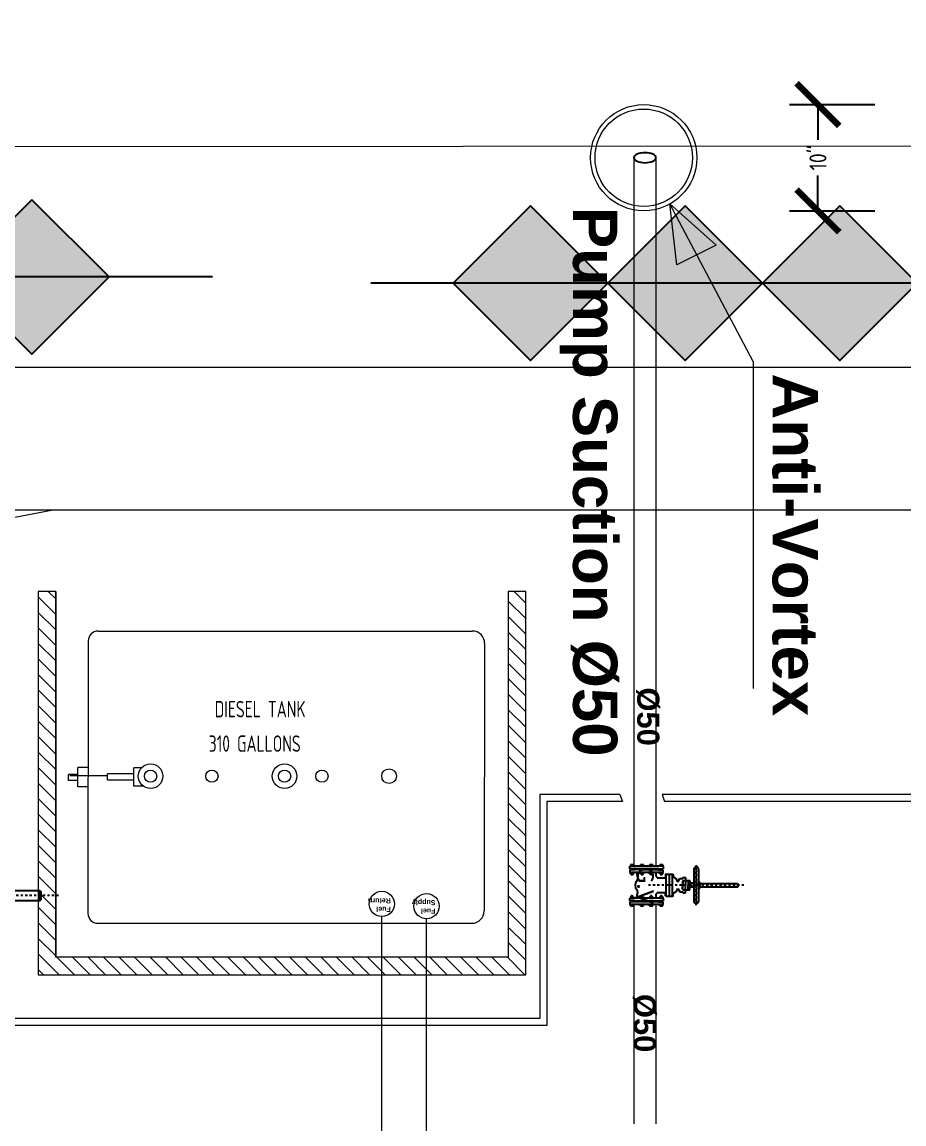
# Model space of a CAD drawing. Header units: inches. Extents: x -98933 to 1585249, y -3352739 to 192771.
# Drawn here: x 58100.76 to 58140.46, y 49978.83 to 50028.47 of the extents above; entities that cross this region are included whole.
import ezdxf

# ---------------------------------------------------------------- set-up
doc = ezdxf.new("R2010")
doc.units = ezdxf.units.IN
doc.header["$MEASUREMENT"] = 0
doc.header["$PDMODE"] = 35
for name, pattern in [('CENTER2', [1.125, 0.75, -0.125, 0.125, -0.125]), ('CENTERX2', [4, 2.5, -0.5, 0.5, -0.5]), ('DASHED', [0.75, 0.5, -0.25])]:
    doc.linetypes.add(name, pattern=pattern)
doc.layers.get('0').update_dxf_attribs({"lineweight": 0})
doc.layers.get('Defpoints').update_dxf_attribs({"lineweight": 0})
for name, color, linetype, lineweight in [('1.5 Rm', 1, 'Continuous', 5), ('Building', 193, 'Continuous', 0), ('Diamention', 30, 'Continuous', 0), ('DIMINSON', 30, 'Continuous', 5), ('Layer1', 134, 'Continuous', 0), ('SADSAD', 7, 'Continuous', 5), ('stair 2', 210, 'Continuous', 9), ('Text', 7, 'Continuous', 0), ('Text_Hightlight-02', 255, 'Continuous', 5), ('wall', 7, 'Continuous', 0)]:
    doc.layers.add(name, color=color, linetype=linetype, lineweight=lineweight)
for name, color, linetype in [('DIESEL_PUMP', 7, 'Continuous'), ('fire rated wall', 7, 'Continuous'), ('FIREFIGHTING', 241, 'Continuous'), ('flange', 33, 'Continuous'), ('OBJECT', 7, 'Continuous'), ('PUMP CETRE', 1, 'CENTERX2'), ('pump pipe', 241, 'Continuous')]:
    doc.layers.add(name, color=color, linetype=linetype)
doc.styles.add('REG', font='times.ttf')
doc.styles.add('ROMANS', font='archquik.shx', dxfattribs={"height": 1})
doc.styles.add('small', font='calibri.ttf', dxfattribs={"height": 4})
doc.styles.get("Standard").update_dxf_attribs({"font": 'arialbd.ttf', "height": 24})
doc.dimstyles.new('Dim-Pres', dxfattribs={"dimtxt": 5.5, "dimasz": 2, "dimexe": 1.5, "dimexo": 1.5, "dimgap": 1, "dimtad": 3, "dimdec": 0, "dimzin": 3, "dimdsep": 46, "dimlunit": 4, "dimtxsty": 'REG', "dimblk": 'point', "dimcen": 2, "dimclrd": 256, "dimclre": 256, "dimclrt": 7, "dimadec": 0, "dimazin": 0, "dimtfac": 0.75, "dimtdec": 0, "dimtmove": 1, "dimatfit": 3, "dimldrblk": 'point', "dimfxl": 0, "dimtolj": 1, "dimtzin": 0, "dimlwd": -1, "dimlwe": -1, "dimarcsym": 1})
doc.dimstyles.new('STANDARD$0', dxfattribs={"dimscale": 0, "dimtxt": 12, "dimasz": 3, "dimexe": 8, "dimexo": 4, "dimgap": 0, "dimtad": 0, "dimdec": 0, "dimzin": 0, "dimdsep": 46, "dimlunit": 4, "dimtxsty": 'ROMANS', "dimblk": 'ARCHTICK', "dimcen": 1, "dimadec": 0, "dimazin": 0, "dimtfac": 0.125, "dimtdec": 4, "dimtofl": 0, "dimtmove": 2, "dimatfit": 3, "dimfxl": 1, "dimfrac": 2, "dimtolj": 1, "dimtzin": 0, "dimarcsym": 0})

# ---------------------------------------------------------------- blocks, each defined once
blk = doc.blocks.new('_ArchTick')
at = {"color": 0, "linetype": 'ByBlock', "const_width": 0.15}
blk.add_lwpolyline([(-0.5, -0.5), (0.5, 0.5)], dxfattribs=at)
blk = doc.blocks.new('*D840')
at = {"layer": 'Defpoints', "color": 0}
for p in [(-221408.351, 148598.841), (-221396.093, 148598.841), (-221408.351, 148591.364)]:
    blk.add_point(p, dxfattribs=at)
at = {"layer": 'SADSAD', "color": 0, "lineweight": -2}
for p, q in [((-221398.093, 148598.841), (-221392.093, 148598.841)), ((-221396.093, 148598.841), (-221396.093, 148596.36)), ((-221396.093, 148591.364), (-221396.093, 148593.845)), ((-221398.093, 148591.364), (-221392.093, 148591.364))]:
    blk.add_line(p, q, dxfattribs=at)
at = {"layer": 'SADSAD', "color": 0, "lineweight": -2, "xscale": 3, "yscale": 3, "zscale": 3}
for p, rotation in [((-221396.093, 148598.841), 90), ((-221396.093, 148591.364), 270)]:
    blk.add_blockref('_ArchTick', p, dxfattribs=dict(at, rotation=rotation))
at = {"layer": 'SADSAD', "color": 30, "lineweight": 5, "insert": (-221396.093, 148595.103), "char_height": 1, "attachment_point": 5, "rotation": 90, "style": 'ROMANS'}
blk.add_mtext('\\A1;{\\H1.2x;10"}', dxfattribs=at)
blk = doc.blocks.new('Gate Valve')
at = {"color": 8, "linetype": 'DASHED', "ltscale": 25}
for p, q in [((19511.2, 12746.2, -133037224.9), (19511.2, 12749.7, -133037224.9)), ((19512.9, 12750.1, -133037224.9), (19523, 12750.1, -133037224.9)), ((19514.5, 12746.2, -133037224.9), (19514.5, 12749.7, -133037224.9)), ((19520.2, 12754.2, -133037224.9), (19520.2, 12758, -133037224.9)), ((19521.3, 12749.7, -133037224.9), (19521.3, 12746.2, -133037224.9)), ((19522.1, 12758.4, -133037224.9), (19533.3, 12758.4, -133037224.9)), ((19523.9, 12761.5, -133037224.9), (19531.5, 12761.5, -133037224.9)), ((19523.9, 12758.4, -133037224.9), (19523.9, 12761.5, -133037224.9)), ((19524, 12754.2, -133037224.9), (19524, 12758, -133037224.9)), ((19524.7, 12749.7, -133037224.9), (19524.7, 12746.2, -133037224.9)), ((19530.8, 12749.7, -133037224.9), (19530.8, 12746.2, -133037224.9)), ((19531.5, 12761.5, -133037224.9), (19531.5, 12758.4, -133037224.9)), ((19531.5, 12758, -133037224.9), (19531.5, 12754.2, -133037224.9)), ((19542.6, 12750.1, -133037224.9), (19532.5, 12750.1, -133037224.9)), ((19534.2, 12749.7, -133037224.9), (19534.2, 12746.2, -133037224.9)), ((19535.2, 12758, -133037224.9), (19535.2, 12754.2, -133037224.9)), ((19540.9, 12746.2, -133037224.9), (19540.9, 12749.7, -133037224.9)), ((19544.3, 12746.2, -133037224.9), (19544.3, 12749.7, -133037224.9)), ((19511.2, 12746.2, -133037224.9), (19524.7, 12746.2, -133037224.9)), ((19544.3, 12746.2, -133037224.9), (19530.8, 12746.2, -133037224.9)), ((19509.5, 12722.7, -133037224.9), (19509.5, 12718.9, -133037224.9)), ((19509.5, 12722.7, -133037224.9), (19524.5, 12722.7, -133037224.9)), ((19511.4, 12718.4, -133037224.9), (19522.6, 12718.4, -133037224.9)), ((19513.3, 12722.7, -133037224.9), (19513.3, 12718.9, -133037224.9)), ((19520.7, 12718.9, -133037224.9), (19520.7, 12722.7, -133037224.9)), ((19524.5, 12718.9, -133037224.9), (19524.5, 12722.7, -133037224.9)), ((19531, 12718.9, -133037224.9), (19531, 12722.7, -133037224.9)), ((19545.9, 12722.7, -133037224.9), (19531, 12722.7, -133037224.9)), ((19544.1, 12718.4, -133037224.9), (19532.8, 12718.4, -133037224.9)), ((19534.7, 12718.9, -133037224.9), (19534.7, 12722.7, -133037224.9)), ((19542.2, 12722.7, -133037224.9), (19542.2, 12718.9, -133037224.9)), ((19478.6, 12676.2, -133037224.9), (19478.6, 12680, -133037224.9)), ((19480.5, 12680.5, -133037224.9), (19491.7, 12680.5, -133037224.9)), ((19482.3, 12676.2, -133037224.9), (19482.3, 12680, -133037224.9)), ((19489.8, 12680, -133037224.9), (19489.8, 12676.2, -133037224.9)), ((19493.6, 12680, -133037224.9), (19493.6, 12676.2, -133037224.9)), ((19561.9, 12680, -133037224.9), (19561.9, 12676.2, -133037224.9)), ((19575, 12680.5, -133037224.9), (19563.8, 12680.5, -133037224.9)), ((19565.6, 12680, -133037224.9), (19565.6, 12676.2, -133037224.9)), ((19573.1, 12676.2, -133037224.9), (19573.1, 12680, -133037224.9)), ((19576.9, 12676.2, -133037224.9), (19576.9, 12680, -133037224.9)), ((19478.6, 12676.2, -133037224.9), (19493.6, 12676.2, -133037224.9)), ((19576.9, 12676.2, -133037224.9), (19561.9, 12676.2, -133037224.9)), ((19478.6, 12646.3, -133037224.9), (19493.6, 12646.3, -133037224.9)), ((19478.6, 12646.3, -133037224.9), (19478.6, 12642.5, -133037224.9)), ((19482.3, 12646.3, -133037224.9), (19482.3, 12642.5, -133037224.9)), ((19489.8, 12642.5, -133037224.9), (19489.8, 12646.3, -133037224.9)), ((19493.6, 12642.5, -133037224.9), (19493.6, 12646.3, -133037224.9)), ((19576.9, 12646.3, -133037224.9), (19561.9, 12646.3, -133037224.9)), ((19561.9, 12642.5, -133037224.9), (19561.9, 12646.3, -133037224.9)), ((19565.6, 12642.5, -133037224.9), (19565.6, 12646.3, -133037224.9)), ((19573.1, 12646.3, -133037224.9), (19573.1, 12642.5, -133037224.9)), ((19576.9, 12646.3, -133037224.9), (19576.9, 12642.5, -133037224.9)), ((19480.5, 12642, -133037224.9), (19491.7, 12642, -133037224.9)), ((19575, 12642, -133037224.9), (19563.8, 12642, -133037224.9))]:
    blk.add_line(p, q, dxfattribs=at)
for centre, radius, start, end in [((19512.9, 12746.6, -133037224.9), 3.53, 61.493, 118.507), ((19517.9, 12736.6, -133037224.9), 13.5, 75.5225, 104.4775), ((19522.1, 12754.5, -133037224.9), 3.92, 61.493, 118.507), ((19523, 12746.6, -133037224.9), 3.53, 61.493, 118.507), ((19527.7, 12743.5, -133037224.9), 15, 75.5225, 104.4775), ((19532.5, 12746.6, -133037224.9), 3.53, 61.493, 118.507), ((19533.3, 12754.5, -133037224.9), 3.92, 61.493, 118.507), ((19537.5, 12736.6, -133037224.9), 13.5, 75.5225, 104.4775), ((19542.6, 12746.6, -133037224.9), 3.53, 61.493, 118.507), ((19511.4, 12722.4, -133037224.9), 3.92, 241.493, 298.507), ((19517, 12733.4, -133037224.9), 15, 255.5225, 284.4775), ((19522.6, 12722.4, -133037224.9), 3.92, 241.493, 298.507), ((19532.8, 12722.4, -133037224.9), 3.92, 241.493, 298.507), ((19538.5, 12733.4, -133037224.9), 15, 255.5225, 284.4775), ((19544.1, 12722.4, -133037224.9), 3.92, 241.493, 298.507), ((19480.5, 12676.6, -133037224.9), 3.92, 61.493, 118.507), ((19486.1, 12665.5, -133037224.9), 15, 75.5225, 104.4775), ((19491.7, 12676.6, -133037224.9), 3.92, 61.493, 118.507), ((19563.8, 12676.6, -133037224.9), 3.92, 61.493, 118.507), ((19569.4, 12665.5, -133037224.9), 15, 75.5225, 104.4775), ((19575, 12676.6, -133037224.9), 3.92, 61.493, 118.507), ((19480.5, 12645.9, -133037224.9), 3.92, 241.493, 298.507), ((19486.1, 12657, -133037224.9), 15, 255.5225, 284.4775), ((19491.7, 12645.9, -133037224.9), 3.92, 241.493, 298.507), ((19563.8, 12645.9, -133037224.9), 3.92, 241.493, 298.507), ((19569.4, 12657, -133037224.9), 15, 255.5225, 284.4775), ((19575, 12645.9, -133037224.9), 3.92, 241.493, 298.507)]:
    blk.add_arc(centre, radius, start, end, dxfattribs=at)
at = {"layer": 'DIESEL_PUMP', "color": 201, "linetype": 'Continuous', "ltscale": 0.01}
for p, q in [((19519.7, 12967.8, -133037224.9), (19521.1, 12969.3, -133037224.9)), ((19519.7, 12967.8, -133037224.9), (19535.8, 12967.8, -133037224.9)), ((19519.7, 12799.1, -133037224.9), (19519.7, 12967.8, -133037224.9)), ((19521.1, 12969.3, -133037224.9), (19534.3, 12969.3, -133037224.9)), ((19535.8, 12967.8, -133037224.9), (19534.3, 12969.3, -133037224.9)), ((19535.8, 12967.8, -133037224.9), (19535.8, 12799.1, -133037224.9)), ((19515.7, 12797.1, -133037224.9), (19515.7, 12799.1, -133037224.9)), ((19515.7, 12799.1, -133037224.9), (19539.8, 12799.1, -133037224.9)), ((19535.8, 12799.1, -133037224.9), (19519.7, 12799.1, -133037224.9)), ((19539.8, 12799.1, -133037224.9), (19539.8, 12797.1, -133037224.9)), ((19453.6, 12793.1, -133037224.9), (19602.2, 12793.1, -133037224.9)), ((19510.6, 12796.6, -133037224.9), (19510.6, 12793.1, -133037224.9)), ((19520.7, 12793.1, -133037224.9), (19510.6, 12793.1, -133037224.9)), ((19520.7, 12797.1, -133037224.9), (19515.7, 12797.1, -133037224.9)), ((19539.8, 12797.1, -133037224.9), (19515.7, 12797.1, -133037224.9)), ((19534.8, 12797.1, -133037224.9), (19520.7, 12797.1, -133037224.9)), ((19520.7, 12796.6, -133037224.9), (19520.7, 12793.1, -133037224.9)), ((19534.8, 12793.1, -133037224.9), (19520.7, 12793.1, -133037224.9)), ((19539.8, 12797.1, -133037224.9), (19534.8, 12797.1, -133037224.9)), ((19534.8, 12793.1, -133037224.9), (19534.8, 12796.6, -133037224.9)), ((19534.8, 12793.1, -133037224.9), (19544.8, 12793.1, -133037224.9)), ((19544.8, 12793.1, -133037224.9), (19544.8, 12796.6, -133037224.9)), ((19453.6, 12772.1, -133037224.9), (19602.2, 12772.1, -133037224.9)), ((19518.5, 12772.1, -133037224.9), (19518.5, 12754.2, -133037224.9)), ((19537, 12772.1, -133037224.9), (19537, 12754.2, -133037224.9)), ((19506.4, 12733.4, -133037224.9), (19506.4, 12754.2, -133037224.9)), ((19506.4, 12754.2, -133037224.9), (19527.7, 12754.2, -133037224.9)), ((19520.2, 12754.2, -133037224.9), (19535.2, 12754.2, -133037224.9)), ((19549.1, 12754.2, -133037224.9), (19527.7, 12754.2, -133037224.9)), ((19549.1, 12733.4, -133037224.9), (19549.1, 12754.2, -133037224.9)), ((19493, 12733.4, -133037224.9), (19506.9, 12733.4, -133037224.9)), ((19493, 12721.6, -133037224.9), (19493, 12733.4, -133037224.9)), ((19506.9, 12746.2, -133037224.9), (19527.7, 12746.2, -133037224.9)), ((19506.9, 12722.7, -133037224.9), (19506.9, 12746.2, -133037224.9)), ((19506.9, 12746.2, -133037224.9), (19527.7, 12746.2, -133037224.9)), ((19506.9, 12746.2, -133037224.9), (19527.7, 12746.2, -133037224.9)), ((19506.9, 12734.5, -133037224.9), (19527.7, 12734.5, -133037224.9)), ((19506.9, 12734.5, -133037224.9), (19527.7, 12734.5, -133037224.9)), ((19506.9, 12734.5, -133037224.9), (19527.7, 12734.5, -133037224.9)), ((19506.9, 12734.5, -133037224.9), (19527.7, 12734.5, -133037224.9)), ((19548.6, 12746.2, -133037224.9), (19527.7, 12746.2, -133037224.9)), ((19548.6, 12734.5, -133037224.9), (19527.7, 12734.5, -133037224.9)), ((19548.6, 12734.5, -133037224.9), (19527.7, 12734.5, -133037224.9)), ((19548.6, 12722.7, -133037224.9), (19548.6, 12746.2, -133037224.9)), ((19562.5, 12733.4, -133037224.9), (19548.6, 12733.4, -133037224.9)), ((19562.5, 12721.6, -133037224.9), (19562.5, 12733.4, -133037224.9)), ((19497.3, 12721.6, -133037224.9), (19493, 12721.6, -133037224.9)), ((19497.3, 12708.8, -133037224.9), (19497.3, 12721.6, -133037224.9)), ((19506.9, 12722.7, -133037224.9), (19527.7, 12722.7, -133037224.9)), ((19506.9, 12722.7, -133037224.9), (19527.7, 12722.7, -133037224.9)), ((19548.6, 12722.7, -133037224.9), (19527.7, 12722.7, -133037224.9)), ((19558.2, 12721.6, -133037224.9), (19562.5, 12721.6, -133037224.9)), ((19558.2, 12708.8, -133037224.9), (19558.2, 12721.6, -133037224.9)), ((19512.4, 12699.7, -133037224.9), (19497.3, 12708.8, -133037224.9)), ((19510.6, 12697.6, -133037224.9), (19512.4, 12699.7, -133037224.9)), ((19543.1, 12699.7, -133037224.9), (19558.2, 12708.8, -133037224.9)), ((19544.9, 12697.6, -133037224.9), (19543.1, 12699.7, -133037224.9)), ((19478.1, 12646.3, -133037224.9), (19478.1, 12676.2, -133037224.9)), ((19577.3, 12676.2, -133037224.9), (19478.1, 12676.2, -133037224.9)), ((19577.3, 12661.3, -133037224.9), (19478.1, 12661.3, -133037224.9)), ((19577.3, 12646.3, -133037224.9), (19577.3, 12676.2, -133037224.9)), ((19577.3, 12646.3, -133037224.9), (19478.1, 12646.3, -133037224.9))]:
    blk.add_line(p, q, dxfattribs=at)
for centre, radius, start, end in [((19457.3, 12782.6, -133037224.9), 11.1, 109.5042, 250.4958), ((19515.7, 12771.8, -133037224.9), 25.3, 78.5364, 101.4636), ((19527.7, 12747.7, -133037224.9), 49.4, 81.7983, 98.2017), ((19539.8, 12771.8, -133037224.9), 25.3, 78.5364, 101.4636), ((19598.5, 12782.6, -133037224.9), 11.1, 289.5042, 70.4958), ((19514.9, 12673.8, -133037224.9), 24.2, 100.3578, 163.7896), ((19540.5, 12673.8, -133037224.9), 24.2, 16.2104, 79.6422)]:
    blk.add_arc(centre, radius, start, end, dxfattribs=at)
at = {"layer": 'FIREFIGHTING'}
blk.add_line((19442.3, 12510.5, -133037224.9), (19442.3, 12607.5, -133037224.9), dxfattribs=at)
at = {"layer": 'flange', "color": 8}
for p, q in [((19435.7, 12620, -133037224.9), (19435.7, 12630.7, -133037224.9)), ((19436.3, 12632.4, -133037224.9), (19442.3, 12632.4, -133037224.9)), ((19436.3, 12628.9, -133037224.9), (19442.3, 12628.9, -133037224.9)), ((19470.1, 12620, -133037224.9), (19470.1, 12630.7, -133037224.9)), ((19475.9, 12632.4, -133037224.9), (19470.7, 12632.4, -133037224.9)), ((19475.9, 12628.9, -133037224.9), (19470.7, 12628.9, -133037224.9)), ((19476.4, 12620, -133037224.9), (19476.4, 12630.7, -133037224.9)), ((19476.4, 12628.9, -133037224.9), (19480, 12628.9, -133037224.9)), ((19476.5, 12628.9, -133037224.9), (19476.5, 12621.8, -133037224.9)), ((19477.1, 12628.2, -133037224.9), (19477.1, 12622.4, -133037224.9)), ((19477.7, 12628.9, -133037224.9), (19477.7, 12621.8, -133037224.9)), ((19478.2, 12628.2, -133037224.9), (19478.2, 12622.4, -133037224.9)), ((19478.8, 12628.9, -133037224.9), (19478.8, 12621.8, -133037224.9)), ((19479.4, 12628.2, -133037224.9), (19479.4, 12622.4, -133037224.9)), ((19480, 12628.9, -133037224.9), (19480, 12621.8, -133037224.9)), ((19480, 12628.9, -133037224.9), (19480.6, 12628.2, -133037224.9)), ((19480.6, 12628.2, -133037224.9), (19480.6, 12622.4, -133037224.9)), ((19576.6, 12628.9, -133037224.9), (19575.9, 12628.2, -133037224.9)), ((19575.9, 12628.2, -133037224.9), (19575.9, 12622.4, -133037224.9)), ((19580.1, 12628.9, -133037224.9), (19576.6, 12628.9, -133037224.9)), ((19576.6, 12628.9, -133037224.9), (19576.6, 12621.8, -133037224.9)), ((19577.1, 12628.2, -133037224.9), (19577.1, 12622.4, -133037224.9)), ((19577.7, 12628.9, -133037224.9), (19577.7, 12621.8, -133037224.9)), ((19578.3, 12628.2, -133037224.9), (19578.3, 12622.4, -133037224.9)), ((19578.9, 12628.9, -133037224.9), (19578.9, 12621.8, -133037224.9)), ((19579.5, 12628.2, -133037224.9), (19579.5, 12622.4, -133037224.9)), ((19580, 12628.9, -133037224.9), (19580, 12621.8, -133037224.9)), ((19580.1, 12620, -133037224.9), (19580.1, 12630.7, -133037224.9)), ((19580.7, 12632.4, -133037224.9), (19585.9, 12632.4, -133037224.9)), ((19580.7, 12628.9, -133037224.9), (19585.9, 12628.9, -133037224.9)), ((19586.4, 12620, -133037224.9), (19586.4, 12630.7, -133037224.9)), ((19620.3, 12632.4, -133037224.9), (19614.3, 12632.4, -133037224.9)), ((19620.3, 12628.9, -133037224.9), (19614.3, 12628.9, -133037224.9)), ((19620.8, 12620, -133037224.9), (19620.8, 12630.7, -133037224.9)), ((19436.3, 12621.8, -133037224.9), (19442.3, 12621.8, -133037224.9)), ((19436.3, 12618.2, -133037224.9), (19442.3, 12618.2, -133037224.9)), ((19455.7, 12538, -133037224.9), (19455.7, 12615.6, -133037224.9)), ((19456.7, 12615.6, -133037224.9), (19455.7, 12615.6, -133037224.9)), ((19456.7, 12538, -133037224.9), (19456.7, 12615.6, -133037224.9)), ((19475.9, 12621.8, -133037224.9), (19470.7, 12621.8, -133037224.9)), ((19475.9, 12618.2, -133037224.9), (19470.7, 12618.2, -133037224.9)), ((19476.4, 12621.8, -133037224.9), (19480, 12621.8, -133037224.9)), ((19480, 12621.8, -133037224.9), (19480.6, 12622.4, -133037224.9)), ((19576.6, 12621.8, -133037224.9), (19575.9, 12622.4, -133037224.9)), ((19580.1, 12621.8, -133037224.9), (19576.6, 12621.8, -133037224.9)), ((19580.7, 12621.8, -133037224.9), (19585.9, 12621.8, -133037224.9)), ((19580.7, 12618.2, -133037224.9), (19585.9, 12618.2, -133037224.9)), ((19599.8, 12501.9, -133037224.9), (19599.8, 12615.6, -133037224.9)), ((19599.8, 12615.6, -133037224.9), (19600.9, 12615.6, -133037224.9)), ((19600.9, 12501.9, -133037224.9), (19600.9, 12615.6, -133037224.9)), ((19620.3, 12621.8, -133037224.9), (19614.3, 12621.8, -133037224.9)), ((19620.3, 12618.2, -133037224.9), (19614.3, 12618.2, -133037224.9)), ((19435.7, 12574.2, -133037224.9), (19435.7, 12584.8, -133037224.9)), ((19436.3, 12586.6, -133037224.9), (19442.3, 12586.6, -133037224.9)), ((19436.3, 12583, -133037224.9), (19442.3, 12583, -133037224.9)), ((19436.3, 12575.9, -133037224.9), (19442.3, 12575.9, -133037224.9)), ((19470.1, 12574.2, -133037224.9), (19470.1, 12584.8, -133037224.9)), ((19475.9, 12586.6, -133037224.9), (19470.7, 12586.6, -133037224.9)), ((19475.9, 12583, -133037224.9), (19470.7, 12583, -133037224.9)), ((19475.9, 12575.9, -133037224.9), (19470.7, 12575.9, -133037224.9)), ((19476.4, 12574.2, -133037224.9), (19476.4, 12584.8, -133037224.9)), ((19476.4, 12583, -133037224.9), (19480, 12583, -133037224.9)), ((19476.4, 12575.9, -133037224.9), (19480, 12575.9, -133037224.9)), ((19476.5, 12583, -133037224.9), (19476.5, 12575.9, -133037224.9)), ((19477.1, 12582.4, -133037224.9), (19477.1, 12576.6, -133037224.9)), ((19477.7, 12583, -133037224.9), (19477.7, 12575.9, -133037224.9)), ((19478.2, 12582.4, -133037224.9), (19478.2, 12576.6, -133037224.9)), ((19478.8, 12583, -133037224.9), (19478.8, 12575.9, -133037224.9)), ((19479.4, 12582.4, -133037224.9), (19479.4, 12576.6, -133037224.9)), ((19480, 12583, -133037224.9), (19480.6, 12582.4, -133037224.9)), ((19480, 12583, -133037224.9), (19480, 12575.9, -133037224.9)), ((19480, 12575.9, -133037224.9), (19480.6, 12576.6, -133037224.9)), ((19480.6, 12582.4, -133037224.9), (19480.6, 12576.6, -133037224.9)), ((19576.6, 12583, -133037224.9), (19575.9, 12582.4, -133037224.9)), ((19575.9, 12582.4, -133037224.9), (19575.9, 12576.6, -133037224.9)), ((19576.6, 12575.9, -133037224.9), (19575.9, 12576.6, -133037224.9)), ((19576.6, 12583, -133037224.9), (19576.6, 12575.9, -133037224.9)), ((19580.1, 12583, -133037224.9), (19576.6, 12583, -133037224.9)), ((19580.1, 12575.9, -133037224.9), (19576.6, 12575.9, -133037224.9)), ((19577.1, 12582.4, -133037224.9), (19577.1, 12576.6, -133037224.9)), ((19577.7, 12583, -133037224.9), (19577.7, 12575.9, -133037224.9)), ((19578.3, 12582.4, -133037224.9), (19578.3, 12576.6, -133037224.9)), ((19578.9, 12583, -133037224.9), (19578.9, 12575.9, -133037224.9)), ((19579.5, 12582.4, -133037224.9), (19579.5, 12576.6, -133037224.9)), ((19580, 12583, -133037224.9), (19580, 12575.9, -133037224.9)), ((19580.1, 12574.2, -133037224.9), (19580.1, 12584.8, -133037224.9)), ((19580.7, 12586.6, -133037224.9), (19585.9, 12586.6, -133037224.9)), ((19580.7, 12583, -133037224.9), (19585.9, 12583, -133037224.9)), ((19580.7, 12575.9, -133037224.9), (19585.9, 12575.9, -133037224.9)), ((19586.4, 12574.2, -133037224.9), (19586.4, 12584.8, -133037224.9)), ((19620.3, 12586.6, -133037224.9), (19614.3, 12586.6, -133037224.9)), ((19620.3, 12583, -133037224.9), (19614.3, 12583, -133037224.9)), ((19620.3, 12575.9, -133037224.9), (19614.3, 12575.9, -133037224.9)), ((19620.8, 12574.2, -133037224.9), (19620.8, 12584.8, -133037224.9)), ((19436.3, 12572.4, -133037224.9), (19442.3, 12572.4, -133037224.9)), ((19475.9, 12572.4, -133037224.9), (19470.7, 12572.4, -133037224.9)), ((19580.7, 12572.4, -133037224.9), (19585.9, 12572.4, -133037224.9)), ((19620.3, 12572.4, -133037224.9), (19614.3, 12572.4, -133037224.9)), ((19435.7, 12532.7, -133037224.9), (19435.7, 12543.3, -133037224.9)), ((19436.3, 12545.1, -133037224.9), (19442.3, 12545.1, -133037224.9)), ((19436.3, 12541.5, -133037224.9), (19442.3, 12541.5, -133037224.9)), ((19470.1, 12532.7, -133037224.9), (19470.1, 12543.3, -133037224.9)), ((19475.9, 12545.1, -133037224.9), (19470.7, 12545.1, -133037224.9)), ((19475.9, 12541.5, -133037224.9), (19470.7, 12541.5, -133037224.9)), ((19476.4, 12532.7, -133037224.9), (19476.4, 12543.3, -133037224.9)), ((19476.4, 12541.5, -133037224.9), (19480, 12541.5, -133037224.9)), ((19476.5, 12541.5, -133037224.9), (19476.5, 12534.4, -133037224.9)), ((19477.1, 12540.9, -133037224.9), (19477.1, 12535.1, -133037224.9)), ((19477.7, 12541.5, -133037224.9), (19477.7, 12534.4, -133037224.9)), ((19478.2, 12540.9, -133037224.9), (19478.2, 12535.1, -133037224.9)), ((19478.8, 12541.5, -133037224.9), (19478.8, 12534.4, -133037224.9)), ((19479.4, 12540.9, -133037224.9), (19479.4, 12535.1, -133037224.9)), ((19480, 12541.5, -133037224.9), (19480.6, 12540.9, -133037224.9)), ((19480, 12541.5, -133037224.9), (19480, 12534.4, -133037224.9)), ((19480.6, 12540.9, -133037224.9), (19480.6, 12535.1, -133037224.9)), ((19576.6, 12541.5, -133037224.9), (19575.9, 12540.9, -133037224.9)), ((19575.9, 12540.9, -133037224.9), (19575.9, 12535.1, -133037224.9)), ((19576.6, 12541.5, -133037224.9), (19576.6, 12534.4, -133037224.9)), ((19580.1, 12541.5, -133037224.9), (19576.6, 12541.5, -133037224.9)), ((19577.1, 12540.9, -133037224.9), (19577.1, 12535.1, -133037224.9)), ((19577.7, 12541.5, -133037224.9), (19577.7, 12534.4, -133037224.9)), ((19578.3, 12540.9, -133037224.9), (19578.3, 12535.1, -133037224.9)), ((19578.9, 12541.5, -133037224.9), (19578.9, 12534.4, -133037224.9)), ((19579.5, 12540.9, -133037224.9), (19579.5, 12535.1, -133037224.9)), ((19580, 12541.5, -133037224.9), (19580, 12534.4, -133037224.9)), ((19580.1, 12532.7, -133037224.9), (19580.1, 12543.3, -133037224.9)), ((19580.7, 12545.1, -133037224.9), (19585.9, 12545.1, -133037224.9)), ((19580.7, 12541.5, -133037224.9), (19585.9, 12541.5, -133037224.9)), ((19586.4, 12532.7, -133037224.9), (19586.4, 12543.3, -133037224.9)), ((19620.3, 12545.1, -133037224.9), (19614.3, 12545.1, -133037224.9)), ((19620.3, 12541.5, -133037224.9), (19614.3, 12541.5, -133037224.9)), ((19620.8, 12532.7, -133037224.9), (19620.8, 12543.3, -133037224.9)), ((19436.3, 12534.4, -133037224.9), (19442.3, 12534.4, -133037224.9)), ((19436.3, 12530.9, -133037224.9), (19442.3, 12530.9, -133037224.9)), ((19475.9, 12534.4, -133037224.9), (19470.7, 12534.4, -133037224.9)), ((19475.9, 12530.9, -133037224.9), (19470.7, 12530.9, -133037224.9)), ((19476.4, 12534.4, -133037224.9), (19480, 12534.4, -133037224.9)), ((19480, 12534.4, -133037224.9), (19480.6, 12535.1, -133037224.9)), ((19576.6, 12534.4, -133037224.9), (19575.9, 12535.1, -133037224.9)), ((19580.1, 12534.4, -133037224.9), (19576.6, 12534.4, -133037224.9)), ((19580.7, 12534.4, -133037224.9), (19585.9, 12534.4, -133037224.9)), ((19580.7, 12530.9, -133037224.9), (19585.9, 12530.9, -133037224.9)), ((19620.3, 12534.4, -133037224.9), (19614.3, 12534.4, -133037224.9)), ((19620.3, 12530.9, -133037224.9), (19614.3, 12530.9, -133037224.9)), ((19435.7, 12487.9, -133037224.9), (19435.7, 12498.6, -133037224.9)), ((19436.3, 12500.3, -133037224.9), (19442.3, 12500.3, -133037224.9)), ((19436.3, 12496.8, -133037224.9), (19442.3, 12496.8, -133037224.9)), ((19436.3, 12489.7, -133037224.9), (19442.3, 12489.7, -133037224.9)), ((19456.7, 12501.9, -133037224.9), (19455.7, 12501.9, -133037224.9)), ((19470.1, 12487.9, -133037224.9), (19470.1, 12498.6, -133037224.9)), ((19475.9, 12500.3, -133037224.9), (19470.7, 12500.3, -133037224.9)), ((19475.9, 12496.8, -133037224.9), (19470.7, 12496.8, -133037224.9)), ((19475.9, 12489.7, -133037224.9), (19470.7, 12489.7, -133037224.9)), ((19476.4, 12487.9, -133037224.9), (19476.4, 12498.6, -133037224.9)), ((19476.4, 12496.8, -133037224.9), (19480, 12496.8, -133037224.9)), ((19476.4, 12489.7, -133037224.9), (19480, 12489.7, -133037224.9)), ((19476.5, 12496.8, -133037224.9), (19476.5, 12489.7, -133037224.9)), ((19477.1, 12496.1, -133037224.9), (19477.1, 12490.4, -133037224.9)), ((19477.7, 12496.8, -133037224.9), (19477.7, 12489.7, -133037224.9)), ((19478.2, 12496.1, -133037224.9), (19478.2, 12490.4, -133037224.9)), ((19478.8, 12496.8, -133037224.9), (19478.8, 12489.7, -133037224.9)), ((19479.4, 12496.1, -133037224.9), (19479.4, 12490.4, -133037224.9)), ((19480, 12496.8, -133037224.9), (19480.6, 12496.1, -133037224.9)), ((19480, 12496.8, -133037224.9), (19480, 12489.7, -133037224.9)), ((19480, 12489.7, -133037224.9), (19480.6, 12490.4, -133037224.9)), ((19480.6, 12496.1, -133037224.9), (19480.6, 12490.4, -133037224.9)), ((19576.6, 12496.8, -133037224.9), (19575.9, 12496.1, -133037224.9)), ((19575.9, 12496.1, -133037224.9), (19575.9, 12490.4, -133037224.9)), ((19576.6, 12489.7, -133037224.9), (19575.9, 12490.4, -133037224.9)), ((19576.6, 12496.8, -133037224.9), (19576.6, 12489.7, -133037224.9)), ((19580.1, 12496.8, -133037224.9), (19576.6, 12496.8, -133037224.9)), ((19580.1, 12489.7, -133037224.9), (19576.6, 12489.7, -133037224.9)), ((19577.1, 12496.1, -133037224.9), (19577.1, 12490.4, -133037224.9)), ((19577.7, 12496.8, -133037224.9), (19577.7, 12489.7, -133037224.9)), ((19578.3, 12496.1, -133037224.9), (19578.3, 12490.4, -133037224.9)), ((19578.9, 12496.8, -133037224.9), (19578.9, 12489.7, -133037224.9)), ((19579.5, 12496.1, -133037224.9), (19579.5, 12490.4, -133037224.9)), ((19580, 12496.8, -133037224.9), (19580, 12489.7, -133037224.9)), ((19580.1, 12487.9, -133037224.9), (19580.1, 12498.6, -133037224.9)), ((19580.7, 12500.3, -133037224.9), (19585.9, 12500.3, -133037224.9)), ((19580.7, 12496.8, -133037224.9), (19585.9, 12496.8, -133037224.9)), ((19580.7, 12489.7, -133037224.9), (19585.9, 12489.7, -133037224.9)), ((19586.4, 12487.9, -133037224.9), (19586.4, 12498.6, -133037224.9)), ((19599.8, 12501.9, -133037224.9), (19600.9, 12501.9, -133037224.9)), ((19620.3, 12500.3, -133037224.9), (19614.3, 12500.3, -133037224.9)), ((19620.3, 12496.8, -133037224.9), (19614.3, 12496.8, -133037224.9)), ((19620.3, 12489.7, -133037224.9), (19614.3, 12489.7, -133037224.9)), ((19620.8, 12487.9, -133037224.9), (19620.8, 12498.6, -133037224.9)), ((19436.3, 12486.2, -133037224.9), (19442.3, 12486.2, -133037224.9)), ((19475.9, 12486.2, -133037224.9), (19470.7, 12486.2, -133037224.9)), ((19580.7, 12486.2, -133037224.9), (19585.9, 12486.2, -133037224.9)), ((19620.3, 12486.2, -133037224.9), (19614.3, 12486.2, -133037224.9))]:
    blk.add_line(p, q, dxfattribs=at)
at = {"layer": 'flange', "color": 33}
for p, q in [((19442.3, 12634.2, -133037224.9), (19442.3, 12483.3, -133037224.9)), ((19442.3, 12634.2, -133037224.9), (19442.3, 12483.3, -133037224.9)), ((19442.3, 12634.2, -133037224.9), (19454.6, 12634.2, -133037224.9)), ((19442.3, 12634.2, -133037224.9), (19442.3, 12483.6, -133037224.9)), ((19454.6, 12612.3, -133037224.9), (19454.6, 12634.2, -133037224.9)), ((19470.3, 12634.2, -133037224.9), (19457.8, 12634.2, -133037224.9)), ((19457.8, 12612.3, -133037224.9), (19457.8, 12634.2, -133037224.9)), ((19470.1, 12634.2, -133037224.9), (19470.1, 12483.3, -133037224.9)), ((19586.2, 12634.2, -133037224.9), (19598.7, 12634.2, -133037224.9)), ((19586.4, 12634.2, -133037224.9), (19586.4, 12483.3, -133037224.9)), ((19598.7, 12612.3, -133037224.9), (19598.7, 12634.2, -133037224.9)), ((19614.4, 12634.2, -133037224.9), (19601.9, 12634.2, -133037224.9)), ((19601.9, 12612.3, -133037224.9), (19601.9, 12634.2, -133037224.9)), ((19614.3, 12634.2, -133037224.9), (19614.3, 12483.3, -133037224.9)), ((19442.3, 12505.1, -133037224.9), (19442.3, 12612.9, -133037224.9)), ((19442.3, 12504.8, -133037224.9), (19442.3, 12612.6, -133037224.9)), ((19455.7, 12612.3, -133037224.9), (19454.6, 12612.3, -133037224.9)), ((19455.7, 12612.3, -133037224.9), (19455.7, 12505.2, -133037224.9)), ((19456.7, 12612.3, -133037224.9), (19456.7, 12505.2, -133037224.9)), ((19456.7, 12612.3, -133037224.9), (19456.7, 12505.2, -133037224.9)), ((19456.7, 12612.3, -133037224.9), (19457.8, 12612.3, -133037224.9)), ((19599.8, 12612.3, -133037224.9), (19598.7, 12612.3, -133037224.9)), ((19599.8, 12612.3, -133037224.9), (19599.8, 12505.2, -133037224.9)), ((19599.8, 12612.3, -133037224.9), (19599.8, 12505.2, -133037224.9)), ((19600.9, 12612.3, -133037224.9), (19600.9, 12505.2, -133037224.9)), ((19600.9, 12612.3, -133037224.9), (19601.9, 12612.3, -133037224.9)), ((19455.7, 12505.2, -133037224.9), (19454.6, 12505.2, -133037224.9)), ((19454.6, 12505.2, -133037224.9), (19454.6, 12483.3, -133037224.9)), ((19456.7, 12505.2, -133037224.9), (19457.8, 12505.2, -133037224.9)), ((19457.8, 12505.2, -133037224.9), (19457.8, 12483.3, -133037224.9)), ((19598.7, 12505.2, -133037224.9), (19598.7, 12483.3, -133037224.9)), ((19599.8, 12505.2, -133037224.9), (19598.7, 12505.2, -133037224.9)), ((19600.9, 12505.2, -133037224.9), (19601.9, 12505.2, -133037224.9)), ((19601.9, 12505.2, -133037224.9), (19601.9, 12483.3, -133037224.9)), ((19454.6, 12483.3, -133037224.9), (19442.3, 12483.3, -133037224.9)), ((19457.8, 12483.3, -133037224.9), (19470.1, 12483.3, -133037224.9)), ((19598.7, 12483.3, -133037224.9), (19586.4, 12483.3, -133037224.9)), ((19601.9, 12483.3, -133037224.9), (19614.3, 12483.3, -133037224.9))]:
    blk.add_line(p, q, dxfattribs=at)
at = {"layer": 'flange'}
blk.add_line((19442.3, 12513.9, -133037224.9), (19442.3, 12604.1, -133037224.9), dxfattribs=at)
at = {"layer": 'flange', "color": 8}
for centre, radius, start, end in [((19439, 12630.7, -133037224.9), 3.23, 146.6799, 213.3199), ((19447.9, 12625.3, -133037224.9), 12.1, 162.9802, 197.0196), ((19473.4, 12630.7, -133037224.9), 3.23, 146.6799, 213.3199), ((19482.2, 12625.3, -133037224.9), 12.1, 162.9802, 197.0196), ((19473.2, 12630.7, -133037224.9), 3.23, 326.6799, 33.3199), ((19464.3, 12625.3, -133037224.9), 12.1, 342.9802, 17.0196), ((19583.4, 12630.7, -133037224.9), 3.23, 146.6801, 213.3201), ((19592.2, 12625.3, -133037224.9), 12.1, 162.9804, 197.0198), ((19583.2, 12630.7, -133037224.9), 3.23, 326.6801, 33.3201), ((19574.3, 12625.3, -133037224.9), 12.1, 342.9804, 17.0198), ((19617.6, 12630.7, -133037224.9), 3.23, 326.6801, 33.3201), ((19608.7, 12625.3, -133037224.9), 12.1, 342.9804, 17.0198), ((19439, 12620, -133037224.9), 3.23, 146.6799, 213.3199), ((19473.4, 12620, -133037224.9), 3.23, 146.6799, 213.3199), ((19473.2, 12620, -133037224.9), 3.23, 326.6799, 33.3199), ((19583.4, 12620, -133037224.9), 3.23, 146.6801, 213.3201), ((19583.2, 12620, -133037224.9), 3.23, 326.6801, 33.3201), ((19617.6, 12620, -133037224.9), 3.23, 326.6801, 33.3201), ((19439, 12584.8, -133037224.9), 3.23, 146.6799, 213.3199), ((19447.9, 12579.5, -133037224.9), 12.1, 162.9802, 197.0196), ((19439, 12574.2, -133037224.9), 3.23, 146.6799, 213.3199), ((19473.4, 12584.8, -133037224.9), 3.23, 146.6799, 213.3199), ((19482.2, 12579.5, -133037224.9), 12.1, 162.9802, 197.0196), ((19473.4, 12574.2, -133037224.9), 3.23, 146.6799, 213.3199), ((19473.2, 12584.8, -133037224.9), 3.23, 326.6799, 33.3199), ((19464.3, 12579.5, -133037224.9), 12.1, 342.9802, 17.0196), ((19473.2, 12574.2, -133037224.9), 3.23, 326.6799, 33.3199), ((19583.4, 12584.8, -133037224.9), 3.23, 146.6801, 213.3201), ((19592.2, 12579.5, -133037224.9), 12.1, 162.9804, 197.0198), ((19583.4, 12574.2, -133037224.9), 3.23, 146.6801, 213.3201), ((19583.2, 12584.8, -133037224.9), 3.23, 326.6801, 33.3201), ((19574.3, 12579.5, -133037224.9), 12.1, 342.9804, 17.0198), ((19583.2, 12574.2, -133037224.9), 3.23, 326.6801, 33.3201), ((19617.6, 12584.8, -133037224.9), 3.23, 326.6801, 33.3201), ((19608.7, 12579.5, -133037224.9), 12.1, 342.9804, 17.0198), ((19617.6, 12574.2, -133037224.9), 3.23, 326.6801, 33.3201), ((19439, 12543.3, -133037224.9), 3.23, 146.6799, 213.3199), ((19447.9, 12538, -133037224.9), 12.1, 162.9802, 197.0196), ((19473.4, 12543.3, -133037224.9), 3.23, 146.6799, 213.3199), ((19482.2, 12538, -133037224.9), 12.1, 162.9802, 197.0196), ((19473.2, 12543.3, -133037224.9), 3.23, 326.6799, 33.3199), ((19464.3, 12538, -133037224.9), 12.1, 342.9802, 17.0196), ((19583.4, 12543.3, -133037224.9), 3.23, 146.6801, 213.3201), ((19592.2, 12538, -133037224.9), 12.1, 162.9804, 197.0198), ((19583.2, 12543.3, -133037224.9), 3.23, 326.6801, 33.3201), ((19574.3, 12538, -133037224.9), 12.1, 342.9804, 17.0198), ((19617.6, 12543.3, -133037224.9), 3.23, 326.6801, 33.3201), ((19608.7, 12538, -133037224.9), 12.1, 342.9804, 17.0198), ((19439, 12532.7, -133037224.9), 3.23, 146.6799, 213.3199), ((19473.4, 12532.7, -133037224.9), 3.23, 146.6799, 213.3199), ((19473.2, 12532.7, -133037224.9), 3.23, 326.6799, 33.3199), ((19583.4, 12532.7, -133037224.9), 3.23, 146.6801, 213.3201), ((19583.2, 12532.7, -133037224.9), 3.23, 326.6801, 33.3201), ((19617.6, 12532.7, -133037224.9), 3.23, 326.6799, 33.3199), ((19617.6, 12532.7, -133037224.9), 3.23, 326.6801, 33.3201), ((19439, 12498.6, -133037224.9), 3.23, 146.6799, 213.3199), ((19447.9, 12493.3, -133037224.9), 12.1, 162.9802, 197.0196), ((19439, 12487.9, -133037224.9), 3.23, 146.6799, 213.3199), ((19473.4, 12498.6, -133037224.9), 3.23, 146.6799, 213.3199), ((19482.2, 12493.3, -133037224.9), 12.1, 162.9802, 197.0196), ((19473.4, 12487.9, -133037224.9), 3.23, 146.6799, 213.3199), ((19473.2, 12498.6, -133037224.9), 3.23, 326.6799, 33.3199), ((19464.3, 12493.3, -133037224.9), 12.1, 342.9802, 17.0196), ((19473.2, 12487.9, -133037224.9), 3.23, 326.6799, 33.3199), ((19583.4, 12498.6, -133037224.9), 3.23, 146.6801, 213.3201), ((19592.2, 12493.3, -133037224.9), 12.1, 162.9804, 197.0198), ((19583.4, 12487.9, -133037224.9), 3.23, 146.6801, 213.3201), ((19583.2, 12498.6, -133037224.9), 3.23, 326.6801, 33.3201), ((19574.3, 12493.3, -133037224.9), 12.1, 342.9804, 17.0198), ((19583.2, 12487.9, -133037224.9), 3.23, 326.6801, 33.3201), ((19617.6, 12498.6, -133037224.9), 3.23, 326.6801, 33.3201), ((19608.7, 12493.3, -133037224.9), 12.1, 342.9804, 17.0198), ((19617.6, 12487.9, -133037224.9), 3.23, 326.6801, 33.3201)]:
    blk.add_arc(centre, radius, start, end, dxfattribs=at)
at = {"layer": 'OBJECT'}
blk.add_line((19442.3, 12606.8, -133037224.9), (19442.3, 12511.1, -133037224.9), dxfattribs=at)
at = {"layer": 'PUMP CETRE', "color": 8, "linetype": 'CENTER2'}
blk.add_line((19527.7, 12997.2, -133037224.9), (19527.7, 12558.1, -133037224.9), dxfattribs=at)
at = {"layer": 'PUMP CETRE', "color": 1, "linetype": 'CENTER2'}
for p, q in [((19438, 12782.6, -133037224.9), (19616, 12782.6, -133037224.9)), ((19617.5, 12782.6, -133037224.9), (19439.5, 12782.6, -133037224.9))]:
    blk.add_line(p, q, dxfattribs=at)
at = {"layer": 'pump pipe', "linetype": 'Continuous'}
for p, q in [((19494, 12607.1, -133037224.9), (19494, 12646.3, -133037224.9)), ((19561.1, 12607.1, -133037224.9), (19561.1, 12646.3, -133037224.9)), ((19481.3, 12600.7, -133037224.9), (19469.9, 12603, -133037224.9)), ((19573.9, 12600.7, -133037224.9), (19585.7, 12601.7, -133037224.9)), ((19470.1, 12514, -133037224.9), (19498.8, 12519, -133037224.9)), ((19586.4, 12514, -133037224.9), (19557.5, 12519, -133037224.9))]:
    blk.add_line(p, q, dxfattribs=at)
for centre, radius, start, end in [((19481.3, 12616.7, -133037224.9), 16, 270, 322.9032), ((19573.9, 12616.7, -133037224.9), 16, 217.0968, 270), ((19498.8, 12507.1, -133037224.9), 12, 45.5847, 90), ((19528.1, 12537, -133037224.9), 29.9, 225.5847, 314.4153), ((19557.5, 12507.1, -133037224.9), 12, 90, 134.4153)]:
    blk.add_arc(centre, radius, start, end, dxfattribs=at)
at = {"layer": 'wall', "linetype": 'Continuous', "ltscale": 5000}
for p, q in [((19455.7, 12501.9, -133037224.9), (19455.7, 12505.2, -133037224.9)), ((19456.7, 12501.9, -133037224.9), (19456.7, 12505.2, -133037224.9))]:
    blk.add_line(p, q, dxfattribs=at)
blk = doc.blocks.new('gdg')
at = {"layer": 'fire rated wall'}
h = blk.add_hatch(color=1, dxfattribs=at)
h.dxf.hatch_style = 1
h.paths.add_polyline_path([(9432288.36, -5613575.81), (9432298.69, -5613586.13), (9432309.02, -5613575.81)])
h.paths.add_polyline_path([(9432309.02, -5613575.81), (9432298.69, -5613565.48), (9432288.36, -5613575.81)])
h.paths.add_polyline_path([(9432309.02, -5613575.81), (9432329.68, -5613575.81), (9432319.35, -5613565.48)])
h.paths.add_polyline_path([(9432309.02, -5613575.81), (9432319.35, -5613586.13), (9432329.68, -5613575.81)])
h = blk.add_hatch(color=1, dxfattribs=at)
h.dxf.hatch_style = 1
h.paths.add_polyline_path([(9432329.68, -5613575.81), (9432340.01, -5613586.13), (9432350.33, -5613575.81)])
h.paths.add_polyline_path([(9432350.33, -5613575.81), (9432340.01, -5613565.48), (9432329.68, -5613575.81)])
h.paths.add_polyline_path([(9432350.33, -5613575.81), (9432370.99, -5613575.81), (9432360.66, -5613565.48)])
h.paths.add_polyline_path([(9432350.33, -5613575.81), (9432360.66, -5613586.13), (9432370.99, -5613575.81)])
at = {"layer": 'fire rated wall', "color": 1, "elevation": 0}
for points in [[(9432298.69, -5613586.13), (9432309.02, -5613575.81), (9432298.69, -5613565.48), (9432288.36, -5613575.81)], [(9432319.35, -5613586.13), (9432329.68, -5613575.81), (9432319.35, -5613565.48), (9432309.02, -5613575.81)], [(9432340.01, -5613586.13), (9432350.33, -5613575.81), (9432340.01, -5613565.48), (9432329.68, -5613575.81)], [(9432360.66, -5613586.13), (9432370.99, -5613575.81), (9432360.66, -5613565.48), (9432350.33, -5613575.81)]]:
    blk.add_lwpolyline(points, close=True, dxfattribs=at)
blk.add_lwpolyline([(9432274.59, -5613575.81), (9432381.96, -5613575.81)], dxfattribs=at)
blk = doc.blocks.new('dot')
at = {"color": 4}
for p, q in [((0, 1.5), (0, -1.5)), ((-1.5, 0), (1.5, 0))]:
    blk.add_line(p, q, dxfattribs=at)
at = {"color": 6, "const_width": 0.5}
blk.add_lwpolyline([(-0.25, 0, 1), (0.25, 0, 1)], format="xyb", close=True, dxfattribs=at)
blk = doc.blocks.new('point')
blk.add_blockref('dot', (0, 0))
blk = doc.blocks.new('*D773')
at = {"layer": 'Defpoints', "color": 0, "ltscale": 30, "transparency": 16777216}
for p in [(58005.255, 50012.916, -0.063), (58199.209, 50012.916, -0.063), (58199.209, 50006.5)]:
    blk.add_point(p, dxfattribs=at)
at = {"layer": 'Layer1', "ltscale": 30, "transparency": 16777216}
for p, q in [((58005.255, 50010.5), (58005.255, 50005)), ((58199.209, 50010.5), (58199.209, 50005)), ((58007.255, 50006.5), (58197.209, 50006.5)), ((58102.232, 50006.5), (58052.271, 49996.755)), ((58052.271, 49996.755), (58033.75, 49996.755))]:
    blk.add_line(p, q, dxfattribs=at)
at = {"layer": 'Layer1', "ltscale": 30, "transparency": 16777216, "xscale": 2, "yscale": 2, "zscale": 2, "rotation": 180}
blk.add_blockref('point', (58005.255, 50006.5), dxfattribs=at)
at = {"layer": 'Layer1', "ltscale": 30, "transparency": 16777216, "xscale": 2, "yscale": 2, "zscale": 2}
blk.add_blockref('point', (58199.209, 50006.5), dxfattribs=at)
at = {"layer": 'Layer1', "color": 7, "ltscale": 30, "transparency": 16777216, "insert": (58043.01, 50000.298), "char_height": 5, "attachment_point": 5, "style": 'REG'}
blk.add_mtext('\\A1;16\'-2"', dxfattribs=at)
blk = doc.blocks.new('*D775')
at = {"layer": 'Defpoints', "color": 0, "ltscale": 30, "transparency": 16777216}
for p in [(58204.107, 50037.216), (58001.952, 50022.916, -2.672), (58204.107, 50023.064)]:
    blk.add_point(p, dxfattribs=at)
at = {"layer": 'Layer1', "ltscale": 30, "transparency": 16777216}
for p, q in [((58001.952, 50033.293), (58001.952, 50038.716)), ((58204.107, 50033.216), (58204.107, 50038.716)), ((58003.952, 50037.216), (58202.107, 50037.216))]:
    blk.add_line(p, q, dxfattribs=at)
at = {"layer": 'Layer1', "ltscale": 30, "transparency": 16777216, "xscale": 2, "yscale": 2, "zscale": 2, "rotation": 180}
blk.add_blockref('point', (58001.952, 50037.216), dxfattribs=at)
at = {"layer": 'Layer1', "ltscale": 30, "transparency": 16777216, "xscale": 2, "yscale": 2, "zscale": 2}
blk.add_blockref('point', (58204.107, 50037.216), dxfattribs=at)
at = {"layer": 'Layer1', "color": 7, "ltscale": 30, "transparency": 16777216, "insert": (58103.029, 50040.759), "char_height": 5, "attachment_point": 5, "style": 'REG'}
blk.add_mtext('\\A1;16\'-10"', dxfattribs=at)
blk = doc.blocks.new('RFF')
at = {"layer": 'FIREFIGHTING', "lineweight": 5, "ltscale": 5}
h = blk.add_hatch(dxfattribs=at)
h.set_pattern_fill('ANSI31', scale=6.180736, angle=-90, style=0)
h.set_pattern_definition([(315, (-221450.9576, 148564.578), (0.546305, 0.546305), [])])
h.paths.add_polyline_path([(-221416.646, 148564.578), (-221417.882, 148564.578), (-221417.882, 148538.831), (-221449.721, 148538.831), (-221449.721, 148564.578), (-221450.958, 148564.578), (-221450.958, 148537.595), (-221416.646, 148537.595)])
at = {"layer": '1.5 Rm', "color": 7, "lineweight": 5, "ltscale": 40}
for radius in [3.738, 3.427]:
    blk.add_circle((-221408.351, 148595.103, 893361.882), radius, dxfattribs=at)
at = {"layer": 'Building', "color": 252, "lineweight": 25, "extrusion": (0, 0, -1)}
blk.add_ellipse((-221408.268, 148595.103, 893361.882), major_axis=(0.779, 0), ratio=0.449123, dxfattribs=at)
at = {"layer": 'Diamention', "color": 140, "lineweight": 5, "ltscale": 15}
for p, q in [((-221400.656, 148580.76, 893361.882), (-221406.511, 148591.849, 893361.882)), ((-221406.511, 148591.849, 893361.882), (-221403.248, 148588.943, 893361.882)), ((-221406.025, 148587.572, 893361.882), (-221406.511, 148591.849, 893361.882)), ((-221403.248, 148588.943, 893361.882), (-221406.025, 148587.572, 893361.882)), ((-221400.656, 148580.76, 893361.882), (-221400.656, 148557.742, 893361.882))]:
    blk.add_line(p, q, dxfattribs=at)
at = {"layer": 'DIESEL_PUMP', "color": 201, "lineweight": 5, "ltscale": 0.01}
for p, q in [((-221446.737, 148561.791), (-221420.41, 148561.791)), ((-221447.429, 148561.099), (-221447.454, 148541.913)), ((-221419.545, 148560.926), (-221419.571, 148542.086)), ((-221447.44, 148552.187), (-221448.164, 148552.187)), ((-221448.164, 148550.827), (-221448.164, 148552.187)), ((-221443.68, 148552.16), (-221444.213, 148552.16)), ((-221444.213, 148550.862), (-221444.213, 148552.16)), ((-221448.825, 148551.26), (-221448.825, 148551.692)), ((-221448.164, 148551.692), (-221448.825, 148551.692)), ((-221448.164, 148551.26), (-221448.825, 148551.26)), ((-221446.066, 148551.295), (-221446.066, 148551.728)), ((-221444.213, 148551.728), (-221446.066, 148551.728)), ((-221444.213, 148551.295), (-221446.066, 148551.295)), ((-221447.44, 148550.827), (-221448.164, 148550.827)), ((-221443.536, 148550.862), (-221444.213, 148550.862)), ((-221446.762, 148541.221), (-221420.436, 148541.221))]:
    blk.add_line(p, q, dxfattribs=at)
for centre, radius in [((-221443.044, 148551.574), 0.865), ((-221443.044, 148551.574), 0.433), ((-221438.734, 148551.574), 0.433), ((-221433.62, 148551.574), 0.865), ((-221433.62, 148551.574), 0.433), ((-221430.986, 148551.574), 0.433), ((-221426.263, 148551.574), 0.519)]:
    blk.add_circle(centre, radius, dxfattribs=at)
for centre, radius, start, end in [((-221446.737, 148561.099), 0.692, 90, 180), ((-221420.41, 148560.926), 0.865, 0, 90), ((-221446.762, 148541.913), 0.692, 180, 270), ((-221420.436, 148542.086), 0.865, 270, 0)]:
    blk.add_arc(centre, radius, start, end, dxfattribs=at)
at = {"layer": 'DIMINSON', "color": 1, "lineweight": 5, "ltscale": 3}
for p, q in [((-221409.046, 148595.103, 893361.882), (-221409.046, 148591.43, 893361.882)), ((-221409.046, 148595.103, 893361.882), (-221409.046, 148545.234, 893361.882)), ((-221407.489, 148595.103, 893361.882), (-221407.489, 148591.465, 893361.882)), ((-221407.489, 148595.103, 893361.882), (-221407.489, 148545.234, 893361.882)), ((-221409.046, 148542.547, 893361.882), (-221409.046, 148527.103, 893361.882)), ((-221407.489, 148542.547, 893361.882), (-221407.489, 148527.103, 893361.882))]:
    blk.add_line(p, q, dxfattribs=at)
at = {"layer": 'FIREFIGHTING', "color": 3, "lineweight": 5, "ltscale": 5}
for p, q in [((-221450.958, 148564.578), (-221450.958, 148537.595)), ((-221449.721, 148564.578), (-221449.721, 148538.831)), ((-221410.021, 148550.274, 893361.882), (-221415.659, 148550.274, 893361.882)), ((-221415.659, 148550.274, 893361.882), (-221415.659, 148534.512, 893361.882)), ((-221409.846, 148549.78, 893361.882), (-221415.164, 148549.78, 893361.882)), ((-221415.164, 148549.78, 893361.882), (-221415.164, 148534.018, 893361.882)), ((-221386.361, 148550.274, 893361.882), (-221407.064, 148550.274, 893361.882)), ((-221386.187, 148549.78, 893361.882), (-221406.89, 148549.78, 893361.882)), ((-221415.659, 148534.512, 893361.882), (-221465.806, 148534.512, 893361.882)), ((-221415.164, 148534.018, 893361.882), (-221465.631, 148534.018, 893361.882))]:
    blk.add_line(p, q, dxfattribs=at)
at = {"layer": 'FIREFIGHTING', "color": 253, "lineweight": 5, "ltscale": 5}
for p, q in [((-221410.021, 148550.274, 893361.882), (-221409.846, 148549.78, 893361.882)), ((-221407.064, 148550.274, 893361.882), (-221406.89, 148549.78, 893361.882))]:
    blk.add_line(p, q, dxfattribs=at)
at = {"layer": 'FIREFIGHTING', "color": 3, "lineweight": 5, "ltscale": 5}
blk.add_lwpolyline([(-221416.646, 148564.578), (-221417.882, 148564.578), (-221417.882, 148538.831), (-221449.721, 148538.831), (-221449.721, 148564.578), (-221450.958, 148564.578), (-221450.958, 148537.595), (-221416.646, 148537.595), (-221416.646, 148564.578)], dxfattribs=at)
at = {"layer": 'OBJECT', "color": 8, "linetype": 'Continuous', "lineweight": 5, "ltscale": 0.01}
blk.add_line((-221446.07, 148551.592), (-221448.736, 148551.592), dxfattribs=at)
at = {"layer": 'Text_Hightlight-02', "color": 130, "lineweight": 5, "elevation": 893361.882}
blk.add_lwpolyline([(-221426.774, 148501.534), (-221426.774, 148541.692)], dxfattribs=at)
at = {"layer": 'Text_Hightlight-02', "color": 6, "lineweight": 5, "elevation": 893361.882}
blk.add_lwpolyline([(-221423.627, 148501.379), (-221423.627, 148541.537)], dxfattribs=at)
at = {"layer": 'Text_Hightlight-02', "color": 130, "lineweight": 5}
blk.add_circle((-221426.774, 148542.581), 0.889, dxfattribs=at)
at = {"layer": 'Text_Hightlight-02', "color": 6, "lineweight": 5}
blk.add_circle((-221423.627, 148542.426), 0.889, dxfattribs=at)
at = {"layer": 'stair 2', "color": 4, "lineweight": -2, "rotation": 270}
for p, xscale, yscale, zscale in [((-222029.972, 149415.267, 6834732.35), 0.04465953483620777, 0.04465953483347637, 0.04465953490556501), ((-221604.352, 148848.973, 2971752.186), 0.01562262218438453, 0.01562262218438453, 0.01562262220864681)]:
    blk.add_blockref('Gate Valve', p, dxfattribs=dict(at, xscale=xscale, yscale=yscale, zscale=zscale))
at = {"color": 0, "lineweight": 5}
blk.add_text('Anti-Vortex', height=3.20558, rotation=270, dxfattribs=at).set_placement((-221399.287, 148579.92, 893361.882))
at = {"color": 1, "lineweight": 5, "ltscale": 200, "char_height": 1.55755, "width": 3.43134, "attachment_point": 3, "rotation": 270}
for insert in [(-221407.252, 148553.709, 893361.882), (-221407.489, 148532.137, 893361.882)]:
    blk.add_mtext('{\\C0;%%C50}', dxfattribs=dict(at, insert=insert))
at = {"color": 1, "lineweight": 5, "ltscale": 200, "insert": (-221407.641, 148542.546, 893361.882), "char_height": 1.1682, "width": 3.43134, "attachment_point": 3, "rotation": 270, "style": 'small'}
blk.add_mtext('{\\C0;G.V}', dxfattribs=at)
at = {"layer": 'DIESEL_PUMP', "color": 0, "lineweight": 5, "style": 'ROMANS', "width": 0.8}
for s, p in [('DIESEL TANK', (-221438.536, 148555.715)), ('310 GALLONS', (-221438.947, 148553.289))]:
    blk.add_text(s, height=1.15343, dxfattribs=at).set_placement(p)
at = {"layer": 'Text', "lineweight": 5, "ltscale": 10, "insert": (-221410.209, 148552.95, 893361.882), "char_height": 3.11509, "width": 51.75498, "attachment_point": 3, "rotation": 270}
blk.add_mtext('{\\C30;Pump Suction %%C50}', dxfattribs=at)
at = {"layer": 'Text_Hightlight-02', "color": 6, "lineweight": 5, "char_height": 0.35672, "width": 0.17684, "attachment_point": 1, "rotation": 180}
for s, insert in [('{\\C4;Fuel Return}', (-221426.139, 148542.022)), ('Fuel Supply', (-221422.998, 148541.901))]:
    blk.add_mtext(s, dxfattribs=dict(at, insert=insert))
at = {"layer": 'SADSAD', "color": 1, "lineweight": 5}
dim = blk.add_linear_dim(base=(-221396.093, 148598.841, 893361.882), p1=(-221408.351, 148591.364, 893361.882), p2=(-221408.351, 148598.841, 893361.882), angle=90, text='{\\H1.2x;10"}', dimstyle='STANDARD$0', override={"dimscale": 1, "dimtxt": 5, "dimexe": 4, "dimclrt": 30, "dimfxl": 2, "dimfxlon": 1, "dimtfillclr": 5}, dxfattribs=at)
dim.commit()
dim.dimension.update_dxf_attribs({"geometry": '*D840', "text_midpoint": (-221396.093, 148595.103, 893361.882), "dimtype": 160})

msp = doc.modelspace()

# ---------------------------------------------------------------- linework, layer by layer
at = {"layer": 'Layer1', "color": 2, "ltscale": 30}
for p, q in [((58204.255, 50022.916), (57995.146, 50022.764)), ((58005.255, 50012.916, -0.063), (58199.209, 50012.916, -0.063))]:
    msp.add_line(p, q, dxfattribs=at)

# ---------------------------------------------------------------- block references
at = {"lineweight": -2, "xscale": 0.6399999999994179, "yscale": 0.6399999999994179, "zscale": 0.639999999984866}
msp.add_blockref('RFF', (199830.092, -45078.511, -483662.736), dxfattribs=at)
at = {"layer": 'fire rated wall', "xscale": 0.337233673868468, "yscale": 0.337233673868468, "zscale": 0.3372336738626469, "rotation": 180}
for p in [(3238989.94, -1843069.81, 9.639), (3239033.286, -1843070.087, 9.639)]:
    msp.add_blockref('gdg', p, dxfattribs=at)

# ---------------------------------------------------------------- dimensions: what is measured, and where the dimension line sits
at = {"layer": 'Layer1', "color": 2, "ltscale": 30}
dim = msp.add_linear_dim(base=(58204.107, 50037.216), p1=(58001.952, 50022.916, -2.672), p2=(58204.107, 50023.064), dimstyle='Dim-Pres', override={"dimtxt": 5, "dimfxl": 4, "dimfxlon": 1}, dxfattribs=at)
dim.commit()
dim.dimension.update_dxf_attribs({"geometry": '*D775', "text_midpoint": (58103.029, 50040.759)})
dim = msp.add_linear_dim(base=(58199.209, 50006.5), p1=(58005.255, 50012.916, -0.063), p2=(58199.209, 50012.916, -0.063), dimstyle='Dim-Pres', override={"dimtxt": 5, "dimfxl": 4, "dimfxlon": 1}, dxfattribs=at)
dim.commit()
dim.dimension.update_dxf_attribs({"geometry": '*D773', "text_midpoint": (58051.271, 49996.755), "dimtype": 160})

doc.saveas('drawing.dxf')
